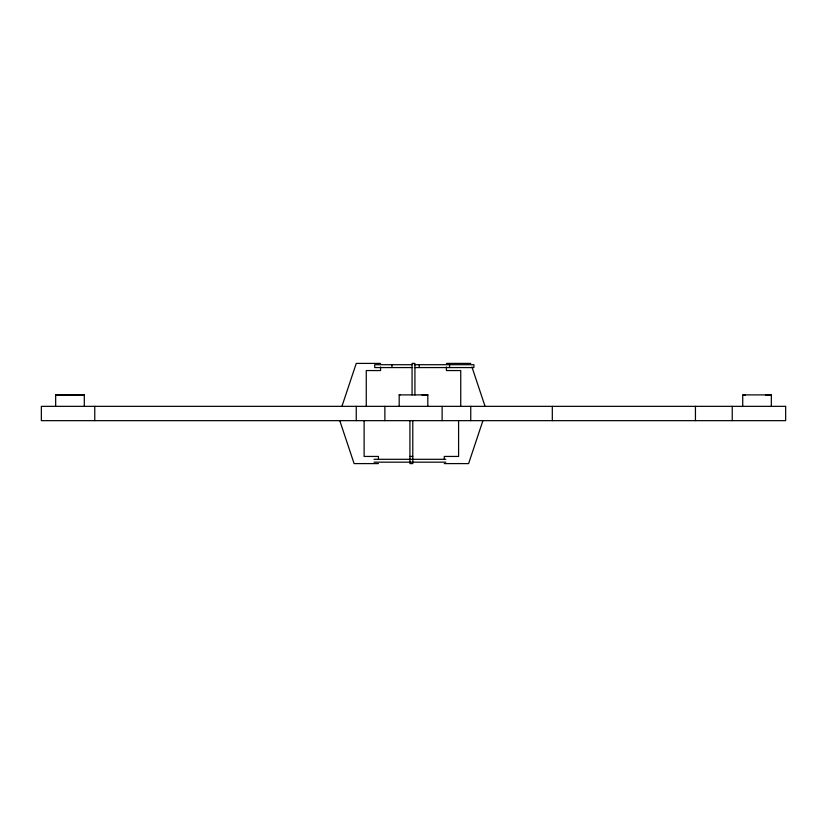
<?xml version="1.0" encoding="UTF-8"?>
<svg xmlns="http://www.w3.org/2000/svg" width="827" height="827" viewBox="0 0 827 827"><rect width="100%" height="100%" fill="white"/><g stroke="black" fill="none" stroke-linecap="round" stroke-linejoin="round"><path stroke-width="1.24" d="M341.933 406.346L356.251 363.404L380.575 363.404M482.916 420.654L468.609 463.596L444.275 463.596M72.445 394.892L84.292 394.892L84.292 406.346M421.966 394.903L427.817 394.892L427.817 406.346M765.492 394.903L771.333 394.892L771.333 406.346M771.333 394.892L769.42 394.892M72.166 394.892L55.667 394.892L55.667 406.346M426.99 394.892L427.817 394.892L426.577 394.903M770.516 394.892L771.188 394.892L743.07 394.892M83.744 394.892L73.768 394.892M56.153 394.892L59.224 394.892M400.134 394.892L399.183 394.892L399.183 406.346M446.425 363.404L470.749 363.404M411.929 364.707L374.714 364.707L374.714 367.57L411.929 367.57M414.379 364.707L473.902 364.707L473.902 367.57L414.379 367.57M745.468 394.892L742.749 394.892L742.708 406.346M768.469 394.892L770.288 394.892M81.997 394.892L84.282 394.892L82.369 394.892M409.923 456.442L412.787 456.442M374.021 459.305L445.815 459.305M374.021 462.169L445.815 462.169M378.435 463.596L354.101 463.596L339.783 420.654M767.146 394.892L769.265 394.892M423.62 394.892L425.74 394.892M55.667 394.892L76.167 394.892L69.975 394.892M399.183 394.892L427.662 394.892M471.948 366.981L485.067 406.346M732.236 406.346L732.236 420.654M695.445 406.346L695.445 420.654M552.312 406.346L552.312 420.654M470.749 406.346L470.749 420.654M460.732 406.346L460.732 370.558L446.425 370.558L446.425 366.981M458.592 420.654L458.592 456.442L444.275 456.442L444.275 458.83M449.568 364.707L449.568 367.57M442.125 406.346L442.125 420.654M419.206 364.707L419.206 367.57M414.927 394.975L414.927 363.404L412.073 363.404L412.073 394.975M412.787 420.654L412.787 463.596L409.923 463.596L409.923 420.654M391.957 364.707L391.957 367.57M384.875 406.346L384.875 420.654M380.575 366.981L380.575 370.558L366.268 370.558L366.268 406.346M378.435 458.83L378.435 456.442L364.118 456.442L364.118 420.654M356.251 406.346L356.251 420.654M94.764 406.346L94.764 420.654M785.65 406.346L41.35 406.346L41.35 420.654L785.65 420.654L785.65 406.346"/></g></svg>
